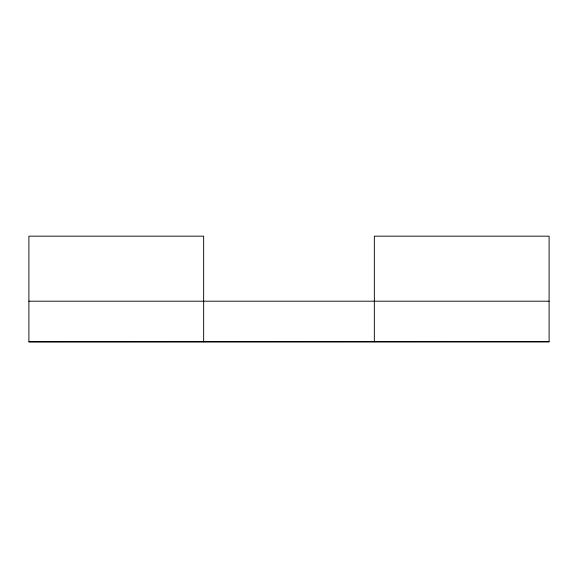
<?xml version="1.0" encoding="UTF-8"?>
<svg xmlns="http://www.w3.org/2000/svg" width="578" height="578" viewBox="0 0 578 578"><rect width="100%" height="100%" fill="white"/><g stroke="black" fill="none" stroke-linecap="round" stroke-linejoin="round"><path stroke-width="0.87" d="M28.9 301.196L549.1 301.196M203.651 341.829L203.651 236.171L28.9 236.171L28.9 341.829L549.1 341.771L549.1 236.171L374.342 236.171L374.342 341.771M28.9 341.829L549.1 341.771"/></g></svg>
